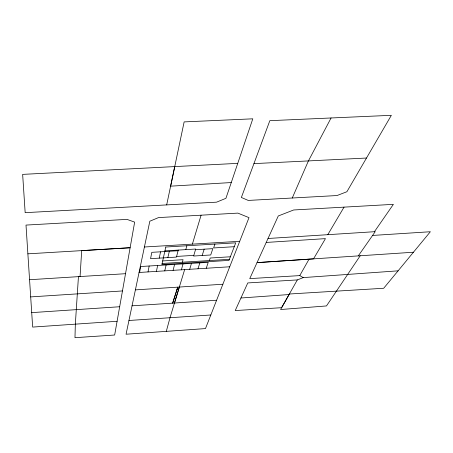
<?xml version="1.0" encoding="UTF-8"?>
<svg xmlns="http://www.w3.org/2000/svg" width="453" height="453" viewBox="0 0 453 453"><rect width="100%" height="100%" fill="white"/><g stroke="black" fill="none" stroke-linecap="round" stroke-linejoin="round"><path stroke-width="0.68" d="M139.637 272.446L140.651 266.528L208.238 262.332L206.251 268.261M117.095 321.285L134.654 222.123L127.016 219.382L26.002 225.084L32.656 327.083L117.095 321.285L114.654 335.022L74.977 337.683L75.34 324.15L78.443 276.647L125.521 273.697M148.023 271.919L149.167 266.002M135.402 289.88L149.824 221.223L158.51 217.593L237.887 213.114L248.997 217.644L205.481 328.584L126.059 334.223L135.402 289.88L222.876 284.246M174.728 166.596L170.634 186.166L231.273 182.548L252.797 118.816L184.139 121.902L166.681 204.903M156.398 271.392L157.661 265.475M159.224 258.131L160.572 251.806M164.75 270.871L166.132 264.948M167.853 257.604L169.331 251.279M173.086 270.345L174.592 264.422M178.239 250.084L176.46 257.077L150.577 258.663L151.795 252.338L178.069 250.752M182.372 262.219L183.063 259.694L162.678 260.945M185.798 249.626L186.851 245.764M166.296 331.364L170.068 317.519L184.643 269.62M181.404 269.824L183.029 263.895M189.705 269.303L191.455 263.374M192.378 244.127L201.087 215.198M174.462 303.023L179.348 287.049M197.984 268.782L199.858 262.853M202.174 255.503L204.173 249.173M177.027 289.41L172.644 303.142L177.769 287.151L177.027 289.41L178.641 289.314M209.377 260.549L210.232 258.017L230.367 256.777M214.932 244.082L213.623 247.95L234.246 246.704M231.273 182.548L225.917 198.318L216.591 202.163L25.164 212.672L22.65 174.382L237.74 163.363M253.935 163.624L269.835 120.674L391.347 115.317L346.896 191.727L337.015 195.543L248.238 200.43L241.364 197.468L253.935 163.624L366.488 158.035M292.264 198.006L308.283 161.2L331.069 117.973M240.951 298L289.076 294.546L281.624 307.695L235.226 310.56L247.78 282.938L297.327 279.92L303.244 277.598L398.091 270.837L430.35 231.738L372.587 235.441M303.244 277.598L299.767 275.605L249.75 278.618L278.278 215.968L293.674 209.977L393.38 204.348L374.416 231.71M297.327 279.92L280.588 309.529L326.477 305.939L360.214 255.764M299.767 275.605L309.065 259.161M327.785 234.677L344.042 207.134M358.283 255.894L375.22 231.664L268.006 238.488M398.091 270.837L383.697 288.261L289.365 294.008M128.941 320.486L210.821 314.988M413.442 252.23L257.038 262.621L313.533 258.856L325.452 238.629L266.211 242.446M31.71 312.627L119.666 306.743M30.679 296.902L122.457 290.945M132.033 305.82L216.602 300.254M139.031 272.485L229.728 266.783M29.575 279.722L80.062 276.545L81.687 250.617L130.102 247.746L27.876 253.827M162.117 263.476L229.394 259.309M144.411 246.998L239.733 241.302M164.926 250.888L195.69 249.031L193.624 256.03L210.707 254.982L212.836 248.652L195.492 249.699M176.625 256.426L193.816 255.379M165.787 247.021L161.874 264.558L228.975 260.396L235.736 242.836L165.787 247.021"/></g></svg>
